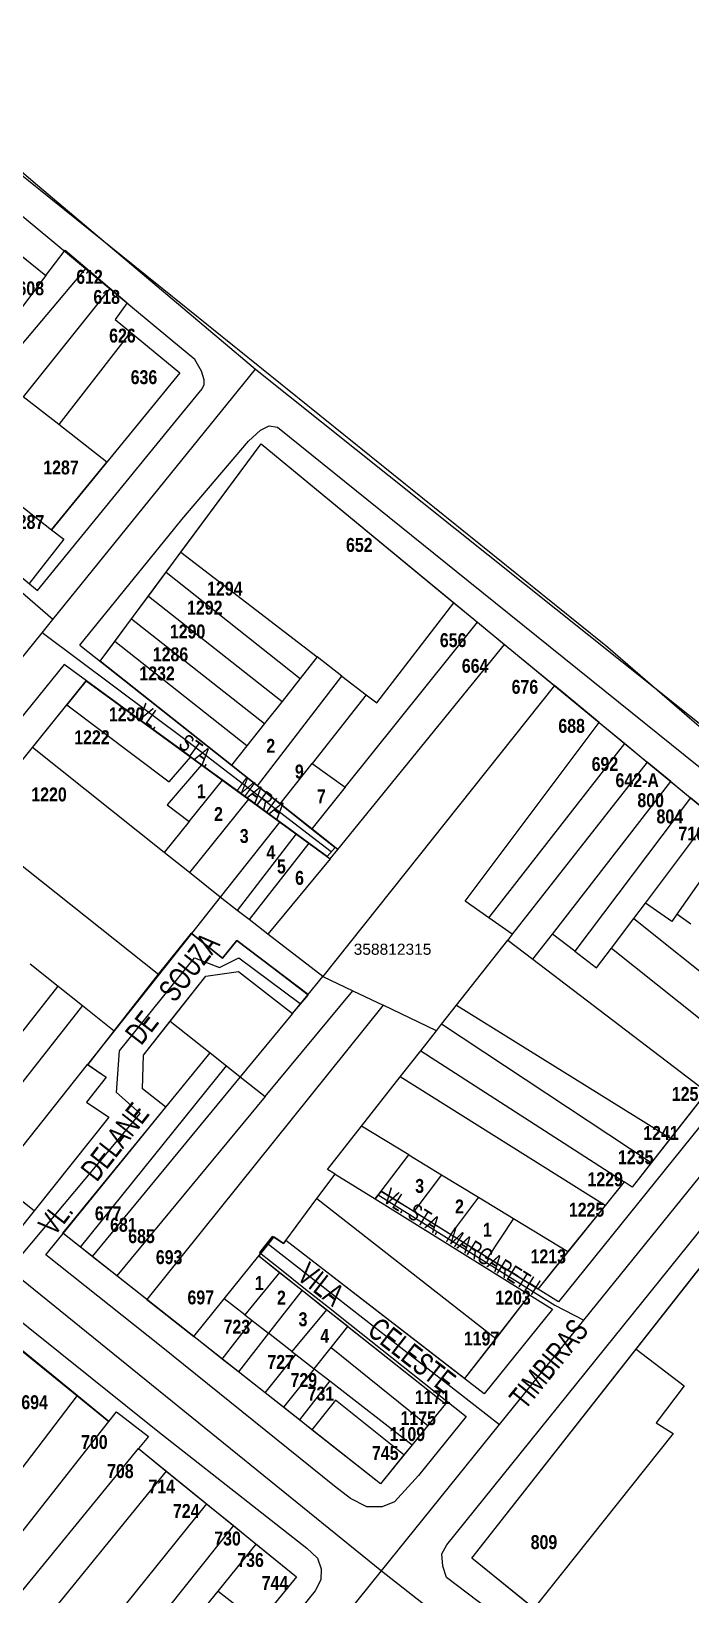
# Model space of a CAD drawing. Extents: x 199665 to 201826, y 4836581 to 4838476.
# Drawn here: x 201183.5 to 201302.1, y 4837814.9 to 4838096.1 of the extents above; entities that cross this region are included whole.
import ezdxf
from ezdxf.enums import TextEntityAlignment as Align

# ---------------------------------------------------------------- set-up
doc = ezdxf.new("R2010")
doc.units = 0
doc.header["$LTSCALE"] = 1.5
doc.header["$MEASUREMENT"] = 0
for name, color, linetype in [('CD-MALHA-LOTES', 40, 'CONTINUOUS'), ('CD_TXT_QUADRA', 7, 'CONTINUOUS'), ('LM-LIM-SETOR-FISCAL', 7, 'CONTINUOUS'), ('RU-QUADRAS', 6, 'CONTINUOUS'), ('SV-EIXO-RUA-N-PAV', 6, 'CONTINUOUS'), ('SV-EIXO-RUA-PAV', 20, 'CONTINUOUS'), ('SV-RUA-NAO-PAV-S-GUIA-C-GUIA', 7, 'CONTINUOUS'), ('SV-RUA-PAVIM-S-GUIA-C-GUIA', 7, 'CONTINUOUS'), ('SV-TXT-RUA-N-PAV-S-GUIA-C-GUIA', 7, 'CONTINUOUS'), ('SV-TXT-RUA-PAV-S-GUIA-C-GUIA', 7, 'CONTINUOUS'), ('Th_NmrPort', 1, 'CONTINUOUS')]:
    doc.layers.add(name, color=color, linetype=linetype)
doc.styles.add('ARIAL', font='ARIAL.TTF')
doc.styles.add('MONOTXT', font='ARIAL.TTF', dxfattribs={"height": 0.2})
doc.styles.get("Standard").update_dxf_attribs({"font": 'swisscbo.ttf'})
doc.linetypes.add('Limite', pattern='A,20,-3,[130,ltypeshp.shx,S=6.35,R=0,X=0,Y=0],-3,20', length=46)

msp = doc.modelspace()

# ---------------------------------------------------------------- linework, layer by layer
at = {"layer": 'CD-MALHA-LOTES', "linetype": 'Continuous'}
for p, q in [((201180.06, 4838057.01), (201186.11, 4838052.12)), ((201186.11, 4838052.12), (201189.56, 4838056.68)), ((201189.56, 4838056.68), (201193.36, 4838053.45)), ((201186.11, 4838052.12), (201174.22, 4838036.42)), ((201177.09, 4838034.19), (201193.36, 4838053.45)), ((201193.36, 4838053.45), (201197.61, 4838049.83)), ((201197.61, 4838049.83), (201182, 4838030.35)), ((201197.61, 4838049.83), (201200.69, 4838047.21)), ((201200.69, 4838047.21), (201198.56, 4838044.26)), ((201198.56, 4838044.26), (201201.34, 4838041.96)), ((201201.34, 4838041.96), (201188.42, 4838025.33)), ((201201.34, 4838041.96), (201210.18, 4838034.62)), ((201210.18, 4838034.62), (201197.06, 4838018.58)), ((201188.42, 4838025.33), (201182, 4838030.35)), ((201197.06, 4838018.58), (201188.42, 4838025.33)), ((201210.39, 4838002.4), (201224.82, 4838021.87)), ((201224.82, 4838021.87), (201259.49, 4837993.29)), ((201187.12, 4838006.43), (201197.06, 4838018.58)), ((201171.9, 4838018.32), (201187.12, 4838006.43)), ((201189.33, 4838004.7), (201183.11, 4837996.74)), ((201187.12, 4838006.43), (201189.33, 4838004.7)), ((201207.72, 4837998.8), (201210.39, 4838002.4)), ((201210.39, 4838002.4), (201234.89, 4837983.54)), ((201204.52, 4837994.48), (201207.72, 4837998.8)), ((201207.72, 4837998.8), (201231.83, 4837979.67)), ((201201.51, 4837990.42), (201204.52, 4837994.48)), ((201204.52, 4837994.48), (201228.58, 4837975.55)), ((201245.61, 4837975.28), (201259.49, 4837993.29)), ((201259.49, 4837993.29), (201263.75, 4837989.78)), ((201198.47, 4837986.31), (201201.51, 4837990.42)), ((201201.51, 4837990.42), (201225.41, 4837971.54)), ((201239.95, 4837960.11), (201263.75, 4837989.78)), ((201263.75, 4837989.78), (201268.57, 4837985.8)), ((201195.85, 4837982.78), (201198.47, 4837986.31)), ((201222.25, 4837967.54), (201198.47, 4837986.31)), ((201238.58, 4837948.91), (201268.57, 4837985.8)), ((201268.57, 4837985.8), (201277.56, 4837978.39)), ((201219.48, 4837964.05), (201195.85, 4837982.78)), ((201234.89, 4837983.54), (201231.83, 4837979.67)), ((201239.35, 4837980.1), (201234.89, 4837983.54)), ((201193.34, 4837979.27), (201189.83, 4837974.91)), ((201212.14, 4837965.55), (201193.34, 4837979.27)), ((201224.14, 4837960.35), (201239.35, 4837980.1)), ((201231.83, 4837979.67), (201228.58, 4837975.55)), ((201239.35, 4837980.1), (201243.73, 4837976.73)), ((201243.73, 4837976.73), (201233.98, 4837964.4)), ((201277.56, 4837978.39), (201235.93, 4837926.08)), ((201243.73, 4837976.73), (201245.61, 4837975.28)), ((201285.65, 4837971.72), (201277.56, 4837978.39)), ((201183.68, 4837967.26), (201189.83, 4837974.91)), ((201189.83, 4837974.91), (201208.26, 4837961.09)), ((201228.58, 4837975.55), (201225.41, 4837971.54)), ((201225.41, 4837971.54), (201222.25, 4837967.54)), ((201261.49, 4837939.62), (201285.65, 4837971.72)), ((201285.65, 4837971.72), (201290.22, 4837967.95)), ((201265.75, 4837936.64), (201290.22, 4837967.95)), ((201290.22, 4837967.95), (201294.27, 4837964.61)), ((201172.52, 4837953.38), (201183.68, 4837967.26)), ((201207.34, 4837948.39), (201183.68, 4837967.26)), ((201208.26, 4837961.09), (201212.14, 4837965.55)), ((201212.14, 4837965.55), (201214.07, 4837964.14)), ((201222.25, 4837967.54), (201219.48, 4837964.05)), ((201214.07, 4837964.14), (201207.91, 4837956.93)), ((201214.07, 4837964.14), (201217.88, 4837961.36)), ((201224.14, 4837960.35), (201219.48, 4837964.05)), ((201228.22, 4837957.12), (201233.98, 4837964.4)), ((201233.98, 4837964.4), (201239.95, 4837960.11)), ((201294.27, 4837964.61), (201269.99, 4837933.67)), ((201298.52, 4837961.11), (201294.27, 4837964.61)), ((201211.84, 4837953.92), (201217.88, 4837961.36)), ((201217.88, 4837961.36), (201222.55, 4837957.95)), ((201228.22, 4837957.12), (201224.14, 4837960.35)), ((201239.95, 4837960.11), (201233.93, 4837952.6)), ((201277.23, 4837933.69), (201298.52, 4837961.11)), ((201298.52, 4837961.11), (201302.06, 4837958.19)), ((201207.91, 4837956.93), (201211.84, 4837953.92)), ((201222.55, 4837957.95), (201211.91, 4837944.75)), ((201222.55, 4837957.95), (201228.16, 4837953.86)), ((201233.93, 4837952.6), (201228.22, 4837957.12)), ((201302.06, 4837958.19), (201281.23, 4837930.62)), ((201305.84, 4837955.08), (201302.06, 4837958.19)), ((201211.84, 4837953.92), (201207.34, 4837948.39)), ((201228.16, 4837953.86), (201217.43, 4837940.34)), ((201228.16, 4837953.86), (201231.11, 4837951.7)), ((201293.94, 4837939.26), (201305.84, 4837955.08)), ((201172.52, 4837953.38), (201206.4, 4837926.42)), ((201231.11, 4837951.7), (201220.52, 4837937.95)), ((201231.11, 4837951.7), (201233.4, 4837950.03)), ((201238.58, 4837948.91), (201233.93, 4837952.6)), ((201309.78, 4837951.83), (201299.62, 4837937.26)), ((201211.91, 4837944.75), (201207.34, 4837948.39)), ((201233.4, 4837950.03), (201222.66, 4837936.29)), ((201233.4, 4837950.03), (201237.21, 4837947.25)), ((201237.21, 4837947.25), (201238.58, 4837948.91)), ((201237.21, 4837947.25), (201226, 4837933.71)), ((201217.43, 4837940.34), (201211.91, 4837944.75)), ((201217.43, 4837940.34), (201212.26, 4837933.81)), ((201220.52, 4837937.95), (201217.43, 4837940.34)), ((201222.66, 4837936.29), (201220.52, 4837937.95)), ((201265.75, 4837936.64), (201261.49, 4837939.62)), ((201291.87, 4837936.51), (201293.94, 4837939.26)), ((201298.71, 4837935.96), (201293.94, 4837939.26)), ((201299.62, 4837937.26), (201298.71, 4837935.96)), ((201302.13, 4837935.48), (201299.62, 4837937.26)), ((201226, 4837933.71), (201222.66, 4837936.29)), ((201269.99, 4837933.67), (201265.75, 4837936.64)), ((201287.82, 4837931.14), (201291.87, 4837936.51)), ((201291.87, 4837936.51), (201314.98, 4837918.01)), ((201212.26, 4837933.81), (201206.4, 4837926.42)), ((201212.26, 4837933.81), (201217.88, 4837929.35)), ((201217.88, 4837929.35), (201220.44, 4837932.54)), ((201220.44, 4837932.54), (201233.26, 4837922.83)), ((201235.93, 4837926.08), (201226, 4837933.71)), ((201259.98, 4837920.92), (201269.17, 4837932.63)), ((201269.99, 4837933.67), (201269.17, 4837932.63)), ((201269.17, 4837932.63), (201273.71, 4837929.17)), ((201273.71, 4837929.17), (201277.23, 4837933.69)), ((201281.23, 4837930.62), (201277.23, 4837933.69)), ((201273.71, 4837929.17), (201304.99, 4837905.3)), ((201281.23, 4837930.62), (201285.16, 4837927.6)), ((201285.16, 4837927.6), (201287.82, 4837931.14)), ((201287.82, 4837931.14), (201310.86, 4837912.77)), ((201183.27, 4837928.36), (201188.3, 4837924.35)), ((201206.4, 4837926.42), (201198.38, 4837916.32)), ((201208.46, 4837918.05), (201214.84, 4837926.15)), ((201214.84, 4837926.15), (201220.76, 4837926.95)), ((201220.76, 4837926.95), (201230.44, 4837919.4)), ((201233.26, 4837922.83), (201235.93, 4837926.08)), ((201235.93, 4837926.08), (201241.31, 4837923.51)), ((201167.02, 4837897.28), (201188.3, 4837924.35)), ((201188.3, 4837924.35), (201192.65, 4837920.88)), ((201225.54, 4837904.47), (201241.31, 4837923.51)), ((201230.44, 4837919.4), (201233.26, 4837922.83)), ((201241.31, 4837923.51), (201246.75, 4837920.91)), ((201192.65, 4837920.88), (201171.43, 4837893.81)), ((201192.65, 4837920.88), (201198.38, 4837916.32)), ((201246.75, 4837920.91), (201204.24, 4837867.96)), ((201256.37, 4837916.32), (201246.75, 4837920.91)), ((201257.28, 4837917.47), (201259.98, 4837920.92)), ((201259.98, 4837920.92), (201298.44, 4837896.97)), ((201203.64, 4837911.93), (201208.46, 4837918.05)), ((201208.46, 4837918.05), (201215.64, 4837912.34)), ((201230.44, 4837919.4), (201221.07, 4837908.02)), ((201256.37, 4837916.32), (201257.28, 4837917.47)), ((201294.97, 4837892.54), (201257.28, 4837917.47)), ((201198.38, 4837916.32), (201193.57, 4837910.26)), ((201253.53, 4837912.7), (201256.37, 4837916.32)), ((201203.48, 4837905.86), (201203.64, 4837911.93)), ((201207.65, 4837902.56), (201215.64, 4837912.34)), ((201215.64, 4837912.34), (201218.6, 4837909.99)), ((201249.84, 4837908), (201253.53, 4837912.7)), ((201253.53, 4837912.7), (201290.09, 4837889.14)), ((201177.03, 4837889.4), (201193.57, 4837910.26)), ((201192.31, 4837877.37), (201218.6, 4837909.99)), ((201193.57, 4837910.26), (201196.92, 4837907.94)), ((201218.6, 4837909.99), (201221.07, 4837908.02)), ((201196.92, 4837907.94), (201193.4, 4837903.46)), ((201221.07, 4837908.02), (201194.44, 4837875.69)), ((201221.07, 4837908.02), (201225.54, 4837904.47)), ((201242.89, 4837899.14), (201249.84, 4837908)), ((201286.68, 4837884.9), (201249.84, 4837908)), ((201193.4, 4837903.46), (201197.4, 4837900.75)), ((201225.54, 4837904.47), (201198.83, 4837872.23)), ((201207.65, 4837902.56), (201203.48, 4837905.86)), ((201304.99, 4837905.3), (201298.44, 4837896.97)), ((201197.4, 4837900.75), (201183.98, 4837883.93)), ((201189.12, 4837879.88), (201207.65, 4837902.56)), ((201236.77, 4837891.35), (201242.89, 4837899.14)), ((201251.39, 4837893.98), (201242.89, 4837899.14)), ((201298.44, 4837896.97), (201294.97, 4837892.54)), ((201246.39, 4837887.48), (201251.39, 4837893.98)), ((201251.39, 4837893.98), (201257.24, 4837890.42)), ((201294.97, 4837892.54), (201291.55, 4837888.2)), ((201183.98, 4837883.93), (201177.03, 4837889.4)), ((201234.86, 4837886.12), (201238.13, 4837890.51)), ((201238.13, 4837890.51), (201236.77, 4837891.35)), ((201238.13, 4837890.51), (201245.3, 4837886.06)), ((201257.24, 4837890.42), (201252.3, 4837883.79)), ((201257.24, 4837890.42), (201263.89, 4837886.39)), ((201290.09, 4837889.14), (201286.68, 4837884.9)), ((201291.55, 4837888.2), (201290.09, 4837889.14)), ((201245.3, 4837886.06), (201246.39, 4837887.48)), ((201252.3, 4837883.79), (201246.39, 4837887.48)), ((201263.89, 4837886.39), (201258.89, 4837879.67)), ((201263.89, 4837886.39), (201270.19, 4837882.56)), ((201229.24, 4837878.58), (201234.86, 4837886.12)), ((201234.86, 4837886.12), (201267.01, 4837860.96)), ((201245.3, 4837886.06), (201273.1, 4837868.82)), ((201258.89, 4837879.67), (201252.3, 4837883.79)), ((201286.68, 4837884.9), (201280.01, 4837876.59)), ((201270.19, 4837882.56), (201265.56, 4837875.49)), ((201270.19, 4837882.56), (201280.01, 4837876.59)), ((201192.31, 4837877.37), (201189.12, 4837879.88)), ((201224.37, 4837875.84), (201227.11, 4837879.26)), ((201227.11, 4837879.26), (201228.82, 4837878.02)), ((201228.82, 4837878.02), (201229.24, 4837878.58)), ((201261.42, 4837853.74), (201229.24, 4837878.58)), ((201265.56, 4837875.49), (201258.89, 4837879.67)), ((201292.26, 4837859.06), (201308.85, 4837880.15)), ((201194.44, 4837875.69), (201192.31, 4837877.37)), ((201198.83, 4837872.23), (201194.44, 4837875.69)), ((201218.17, 4837868.1), (201224.37, 4837875.84)), ((201224.37, 4837875.84), (201228.13, 4837872.85)), ((201274.59, 4837869.85), (201265.56, 4837875.49)), ((201280.01, 4837876.59), (201274.59, 4837869.85)), ((201204.24, 4837867.96), (201198.83, 4837872.23)), ((201228.13, 4837872.85), (201221.87, 4837865.23)), ((201228.13, 4837872.85), (201232.17, 4837869.65)), ((201232.17, 4837869.65), (201226.15, 4837861.9)), ((201232.17, 4837869.65), (201236.59, 4837866.14)), ((201204.24, 4837867.96), (201212.71, 4837861.29)), ((201212.71, 4837861.29), (201218.17, 4837868.1)), ((201221.87, 4837865.23), (201218.17, 4837868.1)), ((201273.1, 4837868.82), (201267.01, 4837860.96)), ((201217.82, 4837857.26), (201223.22, 4837864.18)), ((201221.87, 4837865.23), (201223.22, 4837864.18)), ((201223.22, 4837864.18), (201226.15, 4837861.9)), ((201236.59, 4837866.14), (201230.34, 4837858.65)), ((201240.43, 4837863.1), (201236.59, 4837866.14)), ((201217.82, 4837857.26), (201212.71, 4837861.29)), ((201226.15, 4837861.9), (201220.76, 4837854.95)), ((201230.34, 4837858.65), (201226.15, 4837861.9)), ((201237.43, 4837859.36), (201240.43, 4837863.1)), ((201240.43, 4837863.1), (201257.99, 4837849.19)), ((201267.01, 4837860.96), (201261.42, 4837853.74)), ((201191.74, 4837850.7), (201181.51, 4837859.02)), ((201225.52, 4837851.2), (201231.04, 4837858.1)), ((201230.34, 4837858.65), (201231.04, 4837858.1)), ((201231.04, 4837858.1), (201234.36, 4837855.53)), ((201234.36, 4837855.53), (201237.43, 4837859.36)), ((201237.43, 4837859.36), (201254.83, 4837845.33)), ((201262.7, 4837821.45), (201292.26, 4837859.06)), ((201292.26, 4837859.06), (201300.92, 4837852.45)), ((201220.76, 4837854.95), (201217.82, 4837857.26)), ((201234.36, 4837855.53), (201228.81, 4837848.6)), ((201234.36, 4837855.53), (201237.17, 4837853.35)), ((201225.52, 4837851.2), (201220.76, 4837854.95)), ((201237.17, 4837853.35), (201231.69, 4837846.33)), ((201237.17, 4837853.35), (201251.98, 4837841.84)), ((201191.74, 4837850.7), (201168.98, 4837820.88)), ((201197.44, 4837846.06), (201191.74, 4837850.7)), ((201228.81, 4837848.6), (201225.52, 4837851.2)), ((201238.17, 4837849.86), (201233.94, 4837844.56)), ((201250.5, 4837840.03), (201238.17, 4837849.86)), ((201300.92, 4837852.45), (201295.89, 4837845.82)), ((201197.44, 4837846.06), (201198.79, 4837847.77)), ((201198.79, 4837847.77), (201204.53, 4837843.33)), ((201231.69, 4837846.33), (201228.81, 4837848.6)), ((201257.99, 4837849.19), (201254.83, 4837845.33)), ((201159.94, 4837798.42), (201197.44, 4837846.06)), ((201233.94, 4837844.56), (201231.69, 4837846.33)), ((201246.27, 4837834.85), (201233.94, 4837844.56)), ((201254.83, 4837845.33), (201251.98, 4837841.84)), ((201295.89, 4837845.82), (201298.94, 4837843.85)), ((201204.53, 4837843.33), (201202.75, 4837841.16)), ((201251.98, 4837841.84), (201250.5, 4837840.03)), ((201298.94, 4837843.85), (201273.87, 4837812.42)), ((201164.66, 4837794.59), (201202.75, 4837841.16)), ((201202.75, 4837841.16), (201207.74, 4837837.12)), ((201250.5, 4837840.03), (201246.27, 4837834.85)), ((201207.74, 4837837.12), (201169.73, 4837790.47)), ((201207.74, 4837837.12), (201215.01, 4837831.21)), ((201215.01, 4837831.21), (201188.91, 4837798.97)), ((201215.01, 4837831.21), (201219.83, 4837827.3)), ((201219.83, 4837827.3), (201194.07, 4837795.01)), ((201219.83, 4837827.3), (201223.92, 4837823.97)), ((201217.08, 4837815.54), (201223.92, 4837823.97)), ((201223.92, 4837823.97), (201231.17, 4837818.09)), ((201273.87, 4837812.42), (201262.7, 4837821.45)), ((201231.17, 4837818.09), (201224.41, 4837809.83)), ((201210.61, 4837807.58), (201217.08, 4837815.54)), ((201217.08, 4837815.54), (201224.41, 4837809.83))]:
    msp.add_line(p, q, dxfattribs=at)
at = {"layer": 'LM-LIM-SETOR-FISCAL', "linetype": 'Limite', "ltscale": 0.1, "const_width": 0.25}
msp.add_lwpolyline([(201506.91, 4837804.48), (201315.19, 4837961.05), (201286.93, 4837985.48), (201118.58, 4838121.04), (201032.15, 4838189.98), (201000.06, 4838216.32), (200857.09, 4838328.39), (200834.83, 4838346.59), (200806.09, 4838368.14), (200798.38, 4838374.6), (200752.19, 4838410.78), (200738.75, 4838426.37), (200729.42, 4838433.97), (200687.32, 4838467.28), (200677.48, 4838475.78), (200616.89, 4838415.61), (200567.59, 4838366.46), (200538.85, 4838339.64), (200474.68, 4838277.46), (200458.63, 4838261.82)], dxfattribs=at)
at = {"layer": 'RU-QUADRAS', "color": 6, "linetype": 'Continuous'}
for points in [[(201157.87, 4838074.85), (201186.11, 4838052.12), (201189.56, 4838056.68), (201200.69, 4838047.21), (201198.56, 4838044.26), (201210.18, 4838034.62), (201187.12, 4838006.43), (201189.33, 4838004.7), (201183.11, 4837996.74)], [(201155.72, 4837932.58), (201193.34, 4837979.27), (201237.21, 4837947.25), (201238.58, 4837948.91), (201195.85, 4837982.78), (201224.82, 4838021.87), (201329.06, 4837935.93), (201291.55, 4837888.2), (201290.09, 4837889.14), (201274.59, 4837869.85), (201246.39, 4837887.48), (201245.3, 4837886.06), (201273.1, 4837868.82), (201261.42, 4837853.74), (201229.24, 4837878.58), (201228.82, 4837878.02), (201227.11, 4837879.26), (201224.37, 4837875.84), (201257.99, 4837849.19), (201246.27, 4837834.85), (201189.12, 4837879.88), (201207.65, 4837902.56), (201203.48, 4837905.86), (201203.64, 4837911.93), (201214.84, 4837926.15), (201220.76, 4837926.95), (201230.44, 4837919.4), (201233.26, 4837922.83), (201220.44, 4837932.54), (201217.88, 4837929.35), (201212.26, 4837933.81), (201193.57, 4837910.26), (201196.92, 4837907.94), (201193.4, 4837903.46), (201197.4, 4837900.75), (201183.98, 4837883.93), (201151.5, 4837909.82)]]:
    msp.add_lwpolyline(points, dxfattribs=at)
for points in [[(201262.7, 4837821.45), (201344.34, 4837925.3), (201449.33, 4837839.26), (201396.84, 4837774.49), (201367.02, 4837798), (201365.93, 4837796.49, -1.008699), (201365.76, 4837795.44), (201395.13, 4837772.8), (201366.11, 4837737.85)], [(201018.76, 4837763.49, 0.006882), (201115.19, 4837882.23), (201128.45, 4837897.23), (201129.51, 4837897.72), (201131.18, 4837897.3), (201159.2, 4837877.05), (201197.44, 4837846.06), (201198.79, 4837847.77), (201204.53, 4837843.33), (201202.75, 4837841.16), (201231.17, 4837818.09), (201180.73, 4837756.47), (201158.76, 4837727.83), (201149.65, 4837717.44), (201137.15, 4837700.18), (201131.07, 4837692.86), (201129.48, 4837693.8), (201120.78, 4837681.83), (201096.61, 4837700.52), (201098.56, 4837702.73), (201090.23, 4837708.06, 0.014023), (201049.09, 4837738.03, -0.070689), (201035.69, 4837750.34)]]:
    msp.add_lwpolyline(points, format="xyb", close=True, dxfattribs=at)
at = {"layer": 'SV-EIXO-RUA-N-PAV'}
msp.add_lwpolyline([(201237.43, 4837948.47), (201211.57, 4837968.34), (201185.41, 4837987.86)], dxfattribs=at)
at = {"layer": 'SV-EIXO-RUA-PAV'}
for p, q in [((201187.35, 4837990.26), (201223.82, 4838035.29)), ((201185.41, 4837987.86), (201187.35, 4837990.26)), ((201159.2, 4837955.5), (201185.41, 4837987.86)), ((201282.84, 4837864.24), (201343.74, 4837939.61)), ((201267.71, 4837845.51), (201282.84, 4837864.24)), ((201246.45, 4837819.19), (201267.71, 4837845.51)), ((201159.2, 4837710.93), (201246.45, 4837819.19))]:
    msp.add_line(p, q, dxfattribs=at)
for points in [[(201159.2, 4838089.84), (201163.85, 4838085.97), (201174.55, 4838076.89), (201184.61, 4838068.39), (201223.82, 4838035.29), (201343.74, 4837939.61), (201395.67, 4837896.65), (201463.63, 4837841.81), (201584.12, 4837742.18), (201703.06, 4837645.64), (201765.46, 4837593.92)], [(201187.35, 4837990.26), (201159.2, 4838014.62)], [(201179.52, 4837873.37), (201203.07, 4837901.43), (201198.82, 4837905.18), (201199.32, 4837912.69), (201212.82, 4837929.44), (201217.33, 4837927.69), (201220.83, 4837929.44), (201231.84, 4837921.19)], [(201159.2, 4837889.82), (201246.45, 4837819.19), (201368.25, 4837723.64), (201490.23, 4837625.77), (201531.15, 4837593.93)], [(201245.86, 4837886.78), (201277.65, 4837866.97), (201282.84, 4837864.24)], [(201225.89, 4837878.12), (201267.71, 4837845.51)]]:
    msp.add_lwpolyline(points, dxfattribs=at)
at = {"layer": 'SV-RUA-NAO-PAV-S-GUIA-C-GUIA'}
msp.add_lwpolyline([(201192.22, 4837985.66), (201219.48, 4837964.05), (201223.85, 4837960.59), (201229.12, 4837956.41), (201233.58, 4837952.87), (201238.14, 4837949.29), (201236.71, 4837947.63), (201233.41, 4837950.04), (201230.72, 4837952), (201227.82, 4837954.11), (201222.33, 4837958.12), (201214.08, 4837964.14), (201212.16, 4837965.54), (201189.38, 4837982.16)], dxfattribs=at)
at = {"layer": 'SV-RUA-PAVIM-S-GUIA-C-GUIA'}
for points in [[(201159.2, 4838016.69), (201166.6, 4838010.49), (201184.58, 4837995.52), (201208.53, 4838024.82), (201214.22, 4838031.78), (201214.55, 4838032.55), (201214.56, 4838033.38), (201214.1, 4838034.96), (201212.89, 4838037.02), (201208.73, 4838040.48), (201169.8, 4838072.79), (201161.32, 4838079.63), (201159.2, 4838077.12)], [(201192.22, 4837985.66), (201208.28, 4838005.47), (201210.56, 4838008.28), (201222.52, 4838022.37), (201224.71, 4838024.35), (201226.27, 4838025.11), (201227.76, 4838024.86), (201262.04, 4837997.22), (201325.67, 4837946.06)], [(201189.38, 4837982.16), (201159.2, 4837944.95)], [(201327.66, 4837928.75), (201278.29, 4837867.54), (201265.39, 4837875.6), (201258.7, 4837879.79), (201252.3, 4837883.79), (201246.35, 4837887.4), (201245.3, 4837886.06), (201277.25, 4837866.25), (201264.96, 4837851.01), (201229.24, 4837878.58), (201228.82, 4837878.02), (201226.82, 4837879.31), (201224.54, 4837876.41), (201228.48, 4837873.28), (201232.51, 4837870.09), (201236.95, 4837866.57), (201240.78, 4837863.54), (201261.7, 4837846.96), (201253.1, 4837836.3), (201248.79, 4837831.56), (201246.56, 4837830.7), (201243.84, 4837830.7), (201240.87, 4837832.18), (201238.02, 4837834.4), (201206.84, 4837859.52), (201186.06, 4837876.02), (201207.67, 4837902.55), (201203.48, 4837905.86), (201203.64, 4837911.93), (201208.46, 4837918.05), (201214.84, 4837926.15), (201220.76, 4837926.95), (201230.45, 4837919.39), (201233.25, 4837922.68), (201220.44, 4837932.54), (201217.88, 4837929.35), (201212.2, 4837933.87), (201206.3, 4837926.5), (201198.81, 4837916.89), (201193.62, 4837910.23), (201196.92, 4837907.94), (201193.4, 4837903.46), (201197.4, 4837900.75), (201180.92, 4837880.1)], [(201398.12, 4837770.05), (201372.41, 4837736.87), (201369.78, 4837734.74), (201366.45, 4837734.09), (201364.23, 4837734.78), (201357.63, 4837739.84), (201280.7, 4837800.91), (201258.13, 4837817.97), (201257.52, 4837820), (201257.32, 4837822.26), (201258.19, 4837823.86), (201323.42, 4837904.73)], [(201159.2, 4837881.95), (201206.24, 4837844.29), (201233.02, 4837823.25), (201234.98, 4837821.45), (201235.59, 4837819.52), (201235.57, 4837817.57), (201234.55, 4837815.6), (201205.43, 4837779.58), (201198.57, 4837771.11), (201159.2, 4837721.78)]]:
    msp.add_lwpolyline(points, dxfattribs=at)

# ---------------------------------------------------------------- texts
at = {"layer": 'CD_TXT_QUADRA', "color": 7, "linetype": 'Continuous', "style": 'MONOTXT'}
msp.add_text('358812315', height=2, dxfattribs=at).set_placement((201241.46, 4837929.97))
at = {"layer": 'SV-TXT-RUA-N-PAV-S-GUIA-C-GUIA', "style": 'ARIAL', "width": 0.7}
for s, height, rotation, p in [('VL.      STA.        MARIA', 3, 324, (201202.2, 4837972.91)), ('VILA       CELESTE', 4, 322, (201231.01, 4837871.78))]:
    msp.add_text(s, height=height, rotation=rotation, dxfattribs=at).set_placement(p)
at = {"layer": 'SV-TXT-RUA-PAV-S-GUIA-C-GUIA', "style": 'ARIAL', "width": 0.7}
for s, height, rotation, p in [('DE    SOUZA', 4, 52, (201203.24, 4837913.51)), ('VL.      DELANE', 4, 52, (201187.62, 4837879.2)), ('VL. STA.  MARGARETH', 3, 328, (201246.51, 4837885.64)), ('TIMBIRAS', 4, 51, (201272.28, 4837847.97))]:
    msp.add_text(s, height=height, rotation=rotation, dxfattribs=at).set_placement(p)
at = {"layer": 'Th_NmrPort', "color": 1}
for s, p in [('612', (201191.55, 4838051.9)), ('608', (201180.98, 4838049.84)), ('618', (201194.64, 4838048.29)), ('626', (201197.47, 4838041.33)), ('636', (201201.34, 4838033.86)), ('1287', (201185.62, 4838017.62)), ('1287', (201179.43, 4838007.82)), ('652', (201240.08, 4838003.69)), ('1294', (201215.09, 4837995.83)), ('1292', (201211.49, 4837992.4)), ('1290', (201208.4, 4837988.12)), ('656', (201256.96, 4837986.56)), ('1286', (201205.32, 4837984.01)), ('1232', (201202.91, 4837980.58)), ('664', (201260.91, 4837981.94)), ('676', (201269.87, 4837978.16)), ('1230', (201197.42, 4837973.22)), ('688', (201278.28, 4837971.14)), ('1222', (201191.19, 4837969.09)), ('2', (201225.74, 4837967.55)), ('692', (201284.27, 4837964.28)), ('9', (201230.89, 4837962.93)), ('642-A', (201288.56, 4837961.37)), ('1220', (201183.47, 4837958.81)), ('1', (201213.25, 4837959.39)), ('7', (201234.84, 4837958.47)), ('2', (201216.34, 4837955.28)), ('800', (201292.5, 4837957.77)), ('804', (201295.94, 4837954.86)), ('3', (201220.97, 4837951.34)), ('710', (201299.88, 4837951.78)), ('4', (201225.77, 4837948.43)), ('5', (201227.66, 4837945.86)), ('6', (201230.92, 4837943.81)), ('1251', (201298.69, 4837904.95)), ('1241', (201293.55, 4837897.93)), ('1235', (201289, 4837893.56)), ('3', (201252.53, 4837888.4)), ('1229', (201283.52, 4837889.6)), ('677', (201194.9, 4837883.47)), ('2', (201259.69, 4837884.7)), ('1225', (201280.17, 4837884.12)), ('681', (201197.64, 4837881.41)), ('685', (201200.9, 4837879.36)), ('1', (201264.71, 4837880.52)), ('693', (201205.87, 4837875.59)), ('1213', (201273.28, 4837875.73)), ('1', (201223.67, 4837870.93)), ('697', (201211.56, 4837868.35)), ('2', (201227.66, 4837868.31)), ('1203', (201266.94, 4837868.32)), ('723', (201218.06, 4837863.07)), ('3', (201231.55, 4837864.42)), ('4', (201235.45, 4837861.44)), ('1197', (201261.28, 4837860.96)), ('727', (201225.94, 4837856.74)), ('729', (201230.1, 4837853.48)), ('694', (201181.67, 4837849.5)), ('731', (201233.18, 4837851.04)), ('1171', (201252.47, 4837850.4)), ('1175', (201249.89, 4837846.63)), ('1109', (201247.94, 4837843.77)), ('700', (201192.42, 4837842.34)), ('745', (201244.75, 4837840.37)), ('708', (201197.1, 4837837.11)), ('714', (201204.54, 4837834.35)), ('724', (201208.95, 4837829.94)), ('730', (201216.38, 4837824.99)), ('809', (201273.3, 4837824.34)), ('736', (201220.52, 4837821.13)), ('744', (201224.92, 4837817))]:
    msp.add_text(s, height=2.5, dxfattribs=at).set_placement(p, align=Align.MIDDLE_LEFT)

doc.saveas('drawing.dxf')
